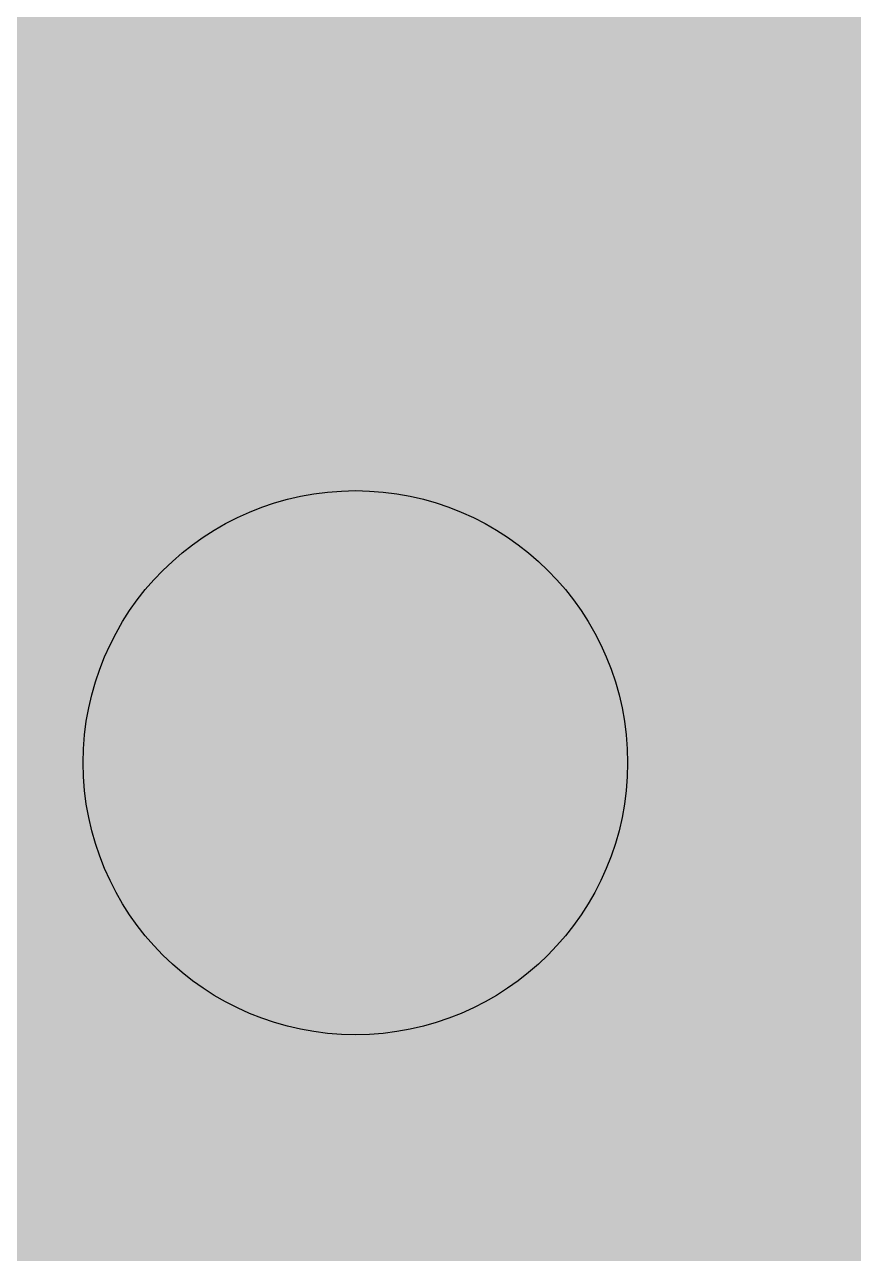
# Model space of a CAD drawing. Extents: x -74 to 33, y -13 to 31.
# Drawn here: x 2.473 to 5.823, y 20.876 to 25.845 of the extents above; entities that cross this region are included whole.
import ezdxf

# ---------------------------------------------------------------- set-up
doc = ezdxf.new("R2010")
doc.units = 0
for name, color, linetype in [('1', 12, 'CONTINUOUS'), ('16', 132, 'CONTINUOUS'), ('17', 110, 'CONTINUOUS'), ('29', 253, 'CONTINUOUS'), ('30', 253, 'CONTINUOUS'), ('31', 253, 'CONTINUOUS'), ('41', 12, 'CONTINUOUS'), ('42', 132, 'CONTINUOUS'), ('44', 253, 'CONTINUOUS')]:
    doc.layers.add(name, color=color, linetype=linetype)

# ---------------------------------------------------------------- blocks, each defined once
blk = doc.blocks.new('RECT')
blk.add_solid([(-0.5, -0.5), (0.5, -0.5), (-0.5, 0.5), (0.5, 0.5)])
blk = doc.blocks.new('ROUNDP')
at = {"const_width": 0.5}
blk.add_lwpolyline([(0, -0.25, 1), (0, 0.25, 1), (0, -0.25)], format="xyb", dxfattribs=at)

msp = doc.modelspace()

# ---------------------------------------------------------------- linework, layer by layer
at = {"layer": '1'}
for points, const_width in [([(5.715, 27.94), (5.715, 22.86)], 0.127), ([(1.905, 25.908), (5.715, 25.908)], 0.127), ([(1.905, 25.781), (5.715, 25.781)], 0.127), ([(1.905, 25.654), (5.715, 25.654)], 0.127), ([(1.905, 25.527), (5.715, 25.527)], 0.127), ([(5.715, 25.4), (7.112, 25.4)], 0.254), ([(1.905, 25.4), (5.715, 25.4)], 0.127), ([(1.905, 25.273), (5.715, 25.273)], 0.127), ([(1.905, 25.146), (5.715, 25.146)], 0.127), ([(1.905, 25.019), (5.715, 25.019)], 0.127), ([(1.905, 24.892), (5.715, 24.892)], 0.127), ([(1.905, 24.765), (5.715, 24.765)], 0.127), ([(1.905, 24.638), (5.715, 24.638)], 0.127), ([(1.905, 24.511), (5.715, 24.511)], 0.127), ([(1.905, 24.384), (5.715, 24.384)], 0.127), ([(1.905, 24.257), (5.715, 24.257)], 0.127), ([(1.905, 24.13), (5.715, 24.13)], 0.127), ([(1.905, 24.003), (5.715, 24.003)], 0.127), ([(1.905, 23.876), (5.715, 23.876)], 0.127), ([(1.905, 23.749), (5.715, 23.749)], 0.127), ([(1.905, 23.622), (5.715, 23.622)], 0.127), ([(1.905, 23.495), (5.715, 23.495)], 0.127), ([(1.905, 23.368), (5.715, 23.368)], 0.127), ([(1.905, 23.241), (5.715, 23.241)], 0.127), ([(1.905, 23.114), (5.715, 23.114)], 0.127), ([(1.905, 22.987), (5.715, 22.987)], 0.127), ([(1.905, 22.86), (5.715, 22.86)], 0.127), ([(5.715, 22.86), (5.689, 22.5464)], 0.127), ([(1.9155, 22.733), (5.7045, 22.733)], 0.127), ([(1.926, 22.606), (5.694, 22.606)], 0.127), ([(5.689, 22.5464), (5.6118, 22.2414)], 0.127), ([(1.9481, 22.479), (5.6719, 22.479)], 0.127), ([(1.9802, 22.352), (5.6398, 22.352)], 0.127), ([(2.0154, 22.225), (5.6046, 22.225)], 0.127), ([(5.6118, 22.2414), (5.4854, 21.9533)], 0.127), ([(2.0711, 22.098), (5.5489, 22.098)], 0.127), ([(2.1269, 21.971), (5.4932, 21.971)], 0.127), ([(5.4854, 21.9533), (5.3133, 21.6899)], 0.127), ([(2.206, 21.844), (5.414, 21.844)], 0.127), ([(2.289, 21.717), (5.331, 21.717)], 0.127), ([(2.5198, 21.4584), (2.3067, 21.6899)], 0.127), ([(5.3133, 21.6899), (5.1002, 21.4584)], 0.127), ([(2.3987, 21.59), (5.2213, 21.59)], 0.127), ([(2.5156, 21.463), (5.1044, 21.463)], 0.127), ([(2.7681, 21.2652), (2.5198, 21.4584)], 0.127), ([(5.1002, 21.4584), (4.8519, 21.2652)], 0.127), ([(2.6771, 21.336), (4.9429, 21.336)], 0.127), ([(3.0448, 21.1155), (2.7681, 21.2652)], 0.127), ([(4.8519, 21.2652), (4.5752, 21.1155)], 0.127), ([(2.8719, 21.209), (4.7481, 21.209)], 0.127), ([(3.3424, 21.0133), (3.0448, 21.1155)], 0.127), ([(4.5752, 21.1155), (4.2777, 21.0133)], 0.127), ([(3.1422, 21.082), (4.4778, 21.082)], 0.127), ([(3.6527, 20.9615), (3.3424, 21.0133)], 0.127), ([(4.2777, 21.0133), (3.9673, 20.9615)], 0.127), ([(3.9673, 20.9615), (3.6527, 20.9615)], 0.127)]:
    msp.add_lwpolyline(points, dxfattribs=dict(at, const_width=const_width))
for points, const_width in [([(5.715, 25.7493, 1), (5.715, 25.8128)], 0.0635), ([(5.715, 25.6223, 1), (5.715, 25.6857)], 0.0635), ([(5.715, 25.4953, 1), (5.715, 25.5587)], 0.0635), ([(5.715, 25.4635, 1), (5.715, 25.3365)], 0.127), ([(5.715, 25.3683, 1), (5.715, 25.4318)], 0.0635), ([(5.715, 25.2413, 1), (5.715, 25.3047)], 0.0635), ([(5.715, 25.1143, 1), (5.715, 25.1777)], 0.0635), ([(5.715, 24.9873, 1), (5.715, 25.0508)], 0.0635), ([(5.715, 24.8603, 1), (5.715, 24.9237)], 0.0635), ([(5.715, 24.7333, 1), (5.715, 24.7967)], 0.0635), ([(5.715, 24.6063, 1), (5.715, 24.6698)], 0.0635), ([(5.715, 24.4793, 1), (5.715, 24.5428)], 0.0635), ([(5.715, 24.3523, 1), (5.715, 24.4157)], 0.0635), ([(5.715, 24.2253, 1), (5.715, 24.2888)], 0.0635), ([(5.715, 24.0983, 1), (5.715, 24.1618)], 0.0635), ([(5.715, 23.9713, 1), (5.715, 24.0347)], 0.0635), ([(5.715, 23.8443, 1), (5.715, 23.9078)], 0.0635), ([(5.715, 23.7173, 1), (5.715, 23.7808)], 0.0635), ([(5.715, 23.5903, 1), (5.715, 23.6537)], 0.0635), ([(5.715, 23.4633, 1), (5.715, 23.5267)], 0.0635), ([(5.715, 23.3363, 1), (5.715, 23.3998)], 0.0635), ([(5.715, 23.2093, 1), (5.715, 23.2727)], 0.0635), ([(5.715, 23.0823, 1), (5.715, 23.1457)], 0.0635), ([(5.715, 22.9553, 1), (5.715, 23.0188)], 0.0635), ([(5.7466, 22.8574, 1), (5.6834, 22.8626)], 0.0635), ([(5.715, 22.8283, 1), (5.715, 22.8917)], 0.0635), ([(5.6833, 22.86, 1), (5.7467, 22.86)], 0.0635), ([(5.7045, 22.7013, 1), (5.7045, 22.7647)], 0.0635), ([(5.694, 22.5743, 1), (5.694, 22.6378)], 0.0635), ([(5.7198, 22.5387, 1), (5.6582, 22.5542)], 0.0635), ([(5.6574, 22.5491, 1), (5.7207, 22.5438)], 0.0635), ([(5.6719, 22.4473, 1), (5.6719, 22.5108)], 0.0635), ([(5.6398, 22.3203, 1), (5.6398, 22.3837)], 0.0635), ([(5.581, 22.2492, 1), (5.6426, 22.2337)], 0.0635), ([(5.6409, 22.2287, 1), (5.5827, 22.2542)], 0.0635), ([(5.6046, 22.1933, 1), (5.6046, 22.2568)], 0.0635), ([(5.5489, 22.0663, 1), (5.5489, 22.1298)], 0.0635), ([(5.512, 21.936, 1), (5.4588, 21.9707)], 0.0635), ([(5.4932, 21.9393, 1), (5.4932, 22.0027)], 0.0635), ([(5.4563, 21.9661, 1), (5.5145, 21.9406)], 0.0635), ([(5.414, 21.8123, 1), (5.414, 21.8758)], 0.0635), ([(5.331, 21.6853, 1), (5.331, 21.7488)], 0.0635), ([(5.2867, 21.7073, 1), (5.3399, 21.6726)], 0.0635), ([(5.3367, 21.6684, 1), (5.29, 21.7114)], 0.0635), ([(5.2213, 21.5583, 1), (5.2213, 21.6217)], 0.0635), ([(2.5156, 21.4947, 1), (2.5156, 21.4313)], 0.0635), ([(2.5393, 21.4835, 1), (2.5003, 21.4334)], 0.0635), ([(5.1197, 21.4334, 1), (5.0807, 21.4835)], 0.0635), ([(5.1044, 21.4313, 1), (5.1044, 21.4947)], 0.0635), ([(2.4964, 21.4369, 1), (2.5431, 21.48)], 0.0635), ([(5.0769, 21.48, 1), (5.1236, 21.4369)], 0.0635), ([(2.6771, 21.3678, 1), (2.6771, 21.3043)], 0.0635), ([(4.9429, 21.3043, 1), (4.9429, 21.3678)], 0.0635), ([(2.7832, 21.2931, 1), (2.753, 21.2373)], 0.0635), ([(2.7486, 21.2401, 1), (2.7876, 21.2903)], 0.0635), ([(4.8324, 21.2903, 1), (4.8714, 21.2401)], 0.0635), ([(4.867, 21.2373, 1), (4.8368, 21.2931)], 0.0635), ([(2.8719, 21.2407, 1), (2.8719, 21.1773)], 0.0635), ([(4.7481, 21.1773, 1), (4.7481, 21.2407)], 0.0635), ([(3.0551, 21.1455, 1), (3.0345, 21.0854)], 0.0635), ([(3.0297, 21.0875, 1), (3.0599, 21.1434)], 0.0635), ([(4.5601, 21.1434, 1), (4.5903, 21.0875)], 0.0635), ([(4.5855, 21.0854, 1), (4.5649, 21.1455)], 0.0635), ([(3.1422, 21.1137, 1), (3.1422, 21.0503)], 0.0635), ([(4.4778, 21.0503, 1), (4.4778, 21.1137)], 0.0635), ([(3.3476, 21.0446, 1), (3.3371, 20.982)], 0.0635), ([(3.332, 20.9833, 1), (3.3527, 21.0433)], 0.0635), ([(4.2673, 21.0433, 1), (4.288, 20.9833)], 0.0635), ([(4.2829, 20.982, 1), (4.2724, 21.0446)], 0.0635), ([(3.6527, 20.9933, 1), (3.6527, 20.9298)], 0.0635), ([(3.6475, 20.9302, 1), (3.6579, 20.9928)], 0.0635), ([(3.9621, 20.9928, 1), (3.9725, 20.9302)], 0.0635), ([(3.9673, 20.9298, 1), (3.9673, 20.9933)], 0.0635)]:
    msp.add_lwpolyline(points, format="xyb", dxfattribs=dict(at, const_width=const_width))
at = {"layer": '16', "const_width": 0.127}
for points in [[(5.715, 27.94), (5.715, 22.86)], [(1.905, 25.908), (5.715, 25.908)], [(1.905, 25.781), (5.715, 25.781)], [(1.905, 25.654), (5.715, 25.654)], [(1.905, 25.527), (5.715, 25.527)], [(1.905, 25.4), (5.715, 25.4)], [(1.905, 25.273), (5.715, 25.273)], [(1.905, 25.146), (5.715, 25.146)], [(1.905, 25.019), (5.715, 25.019)], [(1.905, 24.892), (5.715, 24.892)], [(1.905, 24.765), (5.715, 24.765)], [(1.905, 24.638), (5.715, 24.638)], [(1.905, 24.511), (5.715, 24.511)], [(1.905, 24.384), (5.715, 24.384)], [(1.905, 24.257), (5.715, 24.257)], [(1.905, 24.13), (5.715, 24.13)], [(1.905, 24.003), (5.715, 24.003)], [(1.905, 23.876), (5.715, 23.876)], [(1.905, 23.749), (5.715, 23.749)], [(1.905, 23.622), (5.715, 23.622)], [(1.905, 23.495), (5.715, 23.495)], [(1.905, 23.368), (5.715, 23.368)], [(1.905, 23.241), (5.715, 23.241)], [(1.905, 23.114), (5.715, 23.114)], [(1.905, 22.987), (5.715, 22.987)], [(1.905, 22.86), (5.715, 22.86)], [(5.715, 22.86), (5.689, 22.5464)], [(1.9155, 22.733), (5.7045, 22.733)], [(1.926, 22.606), (5.694, 22.606)], [(5.689, 22.5464), (5.6118, 22.2414)], [(1.9481, 22.479), (5.6719, 22.479)], [(1.9802, 22.352), (5.6398, 22.352)], [(2.0154, 22.225), (5.6046, 22.225)], [(5.6118, 22.2414), (5.4854, 21.9533)], [(2.0711, 22.098), (5.5489, 22.098)], [(2.1269, 21.971), (5.4932, 21.971)], [(5.4854, 21.9533), (5.3133, 21.6899)], [(2.206, 21.844), (5.414, 21.844)], [(2.289, 21.717), (5.331, 21.717)], [(2.5198, 21.4584), (2.3067, 21.6899)], [(5.3133, 21.6899), (5.1002, 21.4584)], [(2.3987, 21.59), (5.2213, 21.59)], [(2.5156, 21.463), (5.1044, 21.463)], [(2.7681, 21.2652), (2.5198, 21.4584)], [(5.1002, 21.4584), (4.8519, 21.2652)], [(2.6771, 21.336), (4.9429, 21.336)], [(3.0448, 21.1155), (2.7681, 21.2652)], [(4.8519, 21.2652), (4.5752, 21.1155)], [(2.8719, 21.209), (4.7481, 21.209)], [(3.3424, 21.0133), (3.0448, 21.1155)], [(4.5752, 21.1155), (4.2777, 21.0133)], [(3.1422, 21.082), (4.4778, 21.082)], [(3.6527, 20.9615), (3.3424, 21.0133)], [(4.2777, 21.0133), (3.9673, 20.9615)], [(3.9673, 20.9615), (3.6527, 20.9615)]]:
    msp.add_lwpolyline(points, dxfattribs=at)
at = {"layer": '16', "const_width": 0.0635}
for points in [[(5.715, 25.7493, 1), (5.715, 25.8128)], [(5.715, 25.6223, 1), (5.715, 25.6857)], [(5.715, 25.4953, 1), (5.715, 25.5587)], [(5.715, 25.3683, 1), (5.715, 25.4318)], [(5.715, 25.2413, 1), (5.715, 25.3047)], [(5.715, 25.1143, 1), (5.715, 25.1777)], [(5.715, 24.9873, 1), (5.715, 25.0508)], [(5.715, 24.8603, 1), (5.715, 24.9237)], [(5.715, 24.7333, 1), (5.715, 24.7967)], [(5.715, 24.6063, 1), (5.715, 24.6698)], [(5.715, 24.4793, 1), (5.715, 24.5428)], [(5.715, 24.3523, 1), (5.715, 24.4157)], [(5.715, 24.2253, 1), (5.715, 24.2888)], [(5.715, 24.0983, 1), (5.715, 24.1618)], [(5.715, 23.9713, 1), (5.715, 24.0347)], [(5.715, 23.8443, 1), (5.715, 23.9078)], [(5.715, 23.7173, 1), (5.715, 23.7808)], [(5.715, 23.5903, 1), (5.715, 23.6537)], [(5.715, 23.4633, 1), (5.715, 23.5267)], [(5.715, 23.3363, 1), (5.715, 23.3998)], [(5.715, 23.2093, 1), (5.715, 23.2727)], [(5.715, 23.0823, 1), (5.715, 23.1457)], [(5.715, 22.9553, 1), (5.715, 23.0188)], [(5.7466, 22.8574, 1), (5.6834, 22.8626)], [(5.715, 22.8283, 1), (5.715, 22.8917)], [(5.6833, 22.86, 1), (5.7467, 22.86)], [(5.7045, 22.7013, 1), (5.7045, 22.7647)], [(5.694, 22.5743, 1), (5.694, 22.6378)], [(5.7198, 22.5387, 1), (5.6582, 22.5542)], [(5.6574, 22.5491, 1), (5.7207, 22.5438)], [(5.6719, 22.4473, 1), (5.6719, 22.5108)], [(5.6398, 22.3203, 1), (5.6398, 22.3837)], [(5.581, 22.2492, 1), (5.6426, 22.2337)], [(5.6409, 22.2287, 1), (5.5827, 22.2542)], [(5.6046, 22.1933, 1), (5.6046, 22.2568)], [(5.5489, 22.0663, 1), (5.5489, 22.1298)], [(5.512, 21.936, 1), (5.4588, 21.9707)], [(5.4932, 21.9393, 1), (5.4932, 22.0027)], [(5.4563, 21.9661, 1), (5.5145, 21.9406)], [(5.414, 21.8123, 1), (5.414, 21.8758)], [(5.331, 21.6853, 1), (5.331, 21.7488)], [(5.2867, 21.7073, 1), (5.3399, 21.6726)], [(5.3367, 21.6684, 1), (5.29, 21.7114)], [(5.2213, 21.5583, 1), (5.2213, 21.6217)], [(2.5156, 21.4947, 1), (2.5156, 21.4313)], [(2.5393, 21.4835, 1), (2.5003, 21.4334)], [(5.1197, 21.4334, 1), (5.0807, 21.4835)], [(5.1044, 21.4313, 1), (5.1044, 21.4947)], [(2.4964, 21.4369, 1), (2.5431, 21.48)], [(5.0769, 21.48, 1), (5.1236, 21.4369)], [(2.6771, 21.3678, 1), (2.6771, 21.3043)], [(4.9429, 21.3043, 1), (4.9429, 21.3678)], [(2.7832, 21.2931, 1), (2.753, 21.2373)], [(2.7486, 21.2401, 1), (2.7876, 21.2903)], [(4.8324, 21.2903, 1), (4.8714, 21.2401)], [(4.867, 21.2373, 1), (4.8368, 21.2931)], [(2.8719, 21.2407, 1), (2.8719, 21.1773)], [(4.7481, 21.1773, 1), (4.7481, 21.2407)], [(3.0551, 21.1455, 1), (3.0345, 21.0854)], [(3.0297, 21.0875, 1), (3.0599, 21.1434)], [(4.5601, 21.1434, 1), (4.5903, 21.0875)], [(4.5855, 21.0854, 1), (4.5649, 21.1455)], [(3.1422, 21.1137, 1), (3.1422, 21.0503)], [(4.4778, 21.0503, 1), (4.4778, 21.1137)], [(3.3476, 21.0446, 1), (3.3371, 20.982)], [(3.332, 20.9833, 1), (3.3527, 21.0433)], [(4.2673, 21.0433, 1), (4.288, 20.9833)], [(4.2829, 20.982, 1), (4.2724, 21.0446)], [(3.6527, 20.9933, 1), (3.6527, 20.9298)], [(3.6475, 20.9302, 1), (3.6579, 20.9928)], [(3.9621, 20.9928, 1), (3.9725, 20.9302)], [(3.9673, 20.9298, 1), (3.9673, 20.9933)]]:
    msp.add_lwpolyline(points, format="xyb", dxfattribs=at)
at = {"layer": '29', "const_width": 0.127}
for points in [[(5.715, 27.94), (5.715, 22.86)], [(1.905, 25.908), (5.715, 25.908)], [(1.905, 25.781), (5.715, 25.781)], [(1.905, 25.654), (5.715, 25.654)], [(1.905, 25.527), (5.715, 25.527)], [(1.905, 25.4), (5.715, 25.4)], [(1.905, 25.273), (5.715, 25.273)], [(1.905, 25.146), (5.715, 25.146)], [(1.905, 25.019), (5.715, 25.019)], [(1.905, 24.892), (5.715, 24.892)], [(1.905, 24.765), (5.715, 24.765)], [(1.905, 24.638), (5.715, 24.638)], [(1.905, 24.511), (5.715, 24.511)], [(1.905, 24.384), (5.715, 24.384)], [(1.905, 24.257), (5.715, 24.257)], [(1.905, 24.13), (5.715, 24.13)], [(1.905, 24.003), (5.715, 24.003)], [(1.905, 23.876), (5.715, 23.876)], [(1.905, 23.749), (5.715, 23.749)], [(1.905, 23.622), (5.715, 23.622)], [(1.905, 23.495), (5.715, 23.495)], [(1.905, 23.368), (5.715, 23.368)], [(1.905, 23.241), (5.715, 23.241)], [(1.905, 23.114), (5.715, 23.114)], [(1.905, 22.987), (5.715, 22.987)], [(1.905, 22.86), (5.715, 22.86)], [(5.715, 22.86), (5.689, 22.5464)], [(1.9155, 22.733), (5.7045, 22.733)], [(1.926, 22.606), (5.694, 22.606)], [(5.689, 22.5464), (5.6118, 22.2414)], [(1.9481, 22.479), (5.6719, 22.479)], [(1.9802, 22.352), (5.6398, 22.352)], [(2.0154, 22.225), (5.6046, 22.225)], [(5.6118, 22.2414), (5.4854, 21.9533)], [(2.0711, 22.098), (5.5489, 22.098)], [(2.1269, 21.971), (5.4932, 21.971)], [(5.4854, 21.9533), (5.3133, 21.6899)], [(2.206, 21.844), (5.414, 21.844)], [(2.289, 21.717), (5.331, 21.717)], [(2.5198, 21.4584), (2.3067, 21.6899)], [(5.3133, 21.6899), (5.1002, 21.4584)], [(2.3987, 21.59), (5.2213, 21.59)], [(2.5156, 21.463), (5.1044, 21.463)], [(2.7681, 21.2652), (2.5198, 21.4584)], [(5.1002, 21.4584), (4.8519, 21.2652)], [(2.6771, 21.336), (4.9429, 21.336)], [(3.0448, 21.1155), (2.7681, 21.2652)], [(4.8519, 21.2652), (4.5752, 21.1155)], [(2.8719, 21.209), (4.7481, 21.209)], [(3.3424, 21.0133), (3.0448, 21.1155)], [(4.5752, 21.1155), (4.2777, 21.0133)], [(3.1422, 21.082), (4.4778, 21.082)], [(3.6527, 20.9615), (3.3424, 21.0133)], [(4.2777, 21.0133), (3.9673, 20.9615)], [(3.9673, 20.9615), (3.6527, 20.9615)]]:
    msp.add_lwpolyline(points, dxfattribs=at)
at = {"layer": '29', "const_width": 0.0635}
for points in [[(5.715, 25.7493, 1), (5.715, 25.8128)], [(5.715, 25.6223, 1), (5.715, 25.6857)], [(5.715, 25.4953, 1), (5.715, 25.5587)], [(5.715, 25.3683, 1), (5.715, 25.4318)], [(5.715, 25.2413, 1), (5.715, 25.3047)], [(5.715, 25.1143, 1), (5.715, 25.1777)], [(5.715, 24.9873, 1), (5.715, 25.0508)], [(5.715, 24.8603, 1), (5.715, 24.9237)], [(5.715, 24.7333, 1), (5.715, 24.7967)], [(5.715, 24.6063, 1), (5.715, 24.6698)], [(5.715, 24.4793, 1), (5.715, 24.5428)], [(5.715, 24.3523, 1), (5.715, 24.4157)], [(5.715, 24.2253, 1), (5.715, 24.2888)], [(5.715, 24.0983, 1), (5.715, 24.1618)], [(5.715, 23.9713, 1), (5.715, 24.0347)], [(5.715, 23.8443, 1), (5.715, 23.9078)], [(5.715, 23.7173, 1), (5.715, 23.7808)], [(5.715, 23.5903, 1), (5.715, 23.6537)], [(5.715, 23.4633, 1), (5.715, 23.5267)], [(5.715, 23.3363, 1), (5.715, 23.3998)], [(5.715, 23.2093, 1), (5.715, 23.2727)], [(5.715, 23.0823, 1), (5.715, 23.1457)], [(5.715, 22.9553, 1), (5.715, 23.0188)], [(5.7466, 22.8574, 1), (5.6834, 22.8626)], [(5.715, 22.8283, 1), (5.715, 22.8917)], [(5.6833, 22.86, 1), (5.7467, 22.86)], [(5.7045, 22.7013, 1), (5.7045, 22.7647)], [(5.694, 22.5743, 1), (5.694, 22.6378)], [(5.7198, 22.5387, 1), (5.6582, 22.5542)], [(5.6574, 22.5491, 1), (5.7207, 22.5438)], [(5.6719, 22.4473, 1), (5.6719, 22.5108)], [(5.6398, 22.3203, 1), (5.6398, 22.3837)], [(5.581, 22.2492, 1), (5.6426, 22.2337)], [(5.6409, 22.2287, 1), (5.5827, 22.2542)], [(5.6046, 22.1933, 1), (5.6046, 22.2568)], [(5.5489, 22.0663, 1), (5.5489, 22.1298)], [(5.512, 21.936, 1), (5.4588, 21.9707)], [(5.4932, 21.9393, 1), (5.4932, 22.0027)], [(5.4563, 21.9661, 1), (5.5145, 21.9406)], [(5.414, 21.8123, 1), (5.414, 21.8758)], [(5.331, 21.6853, 1), (5.331, 21.7488)], [(5.2867, 21.7073, 1), (5.3399, 21.6726)], [(5.3367, 21.6684, 1), (5.29, 21.7114)], [(5.2213, 21.5583, 1), (5.2213, 21.6217)], [(2.5156, 21.4947, 1), (2.5156, 21.4313)], [(2.5393, 21.4835, 1), (2.5003, 21.4334)], [(5.1197, 21.4334, 1), (5.0807, 21.4835)], [(5.1044, 21.4313, 1), (5.1044, 21.4947)], [(2.4964, 21.4369, 1), (2.5431, 21.48)], [(5.0769, 21.48, 1), (5.1236, 21.4369)], [(2.6771, 21.3678, 1), (2.6771, 21.3043)], [(4.9429, 21.3043, 1), (4.9429, 21.3678)], [(2.7832, 21.2931, 1), (2.753, 21.2373)], [(2.7486, 21.2401, 1), (2.7876, 21.2903)], [(4.8324, 21.2903, 1), (4.8714, 21.2401)], [(4.867, 21.2373, 1), (4.8368, 21.2931)], [(2.8719, 21.2407, 1), (2.8719, 21.1773)], [(4.7481, 21.1773, 1), (4.7481, 21.2407)], [(3.0551, 21.1455, 1), (3.0345, 21.0854)], [(3.0297, 21.0875, 1), (3.0599, 21.1434)], [(4.5601, 21.1434, 1), (4.5903, 21.0875)], [(4.5855, 21.0854, 1), (4.5649, 21.1455)], [(3.1422, 21.1137, 1), (3.1422, 21.0503)], [(4.4778, 21.0503, 1), (4.4778, 21.1137)], [(3.3476, 21.0446, 1), (3.3371, 20.982)], [(3.332, 20.9833, 1), (3.3527, 21.0433)], [(4.2673, 21.0433, 1), (4.288, 20.9833)], [(4.2829, 20.982, 1), (4.2724, 21.0446)], [(3.6527, 20.9933, 1), (3.6527, 20.9298)], [(3.6475, 20.9302, 1), (3.6579, 20.9928)], [(3.9621, 20.9928, 1), (3.9725, 20.9302)], [(3.9673, 20.9298, 1), (3.9673, 20.9933)]]:
    msp.add_lwpolyline(points, format="xyb", dxfattribs=at)
at = {"layer": '30', "const_width": 0.127}
for points in [[(5.715, 27.94), (5.715, 22.86)], [(1.905, 25.908), (5.715, 25.908)], [(1.905, 25.781), (5.715, 25.781)], [(1.905, 25.654), (5.715, 25.654)], [(1.905, 25.527), (5.715, 25.527)], [(1.905, 25.4), (5.715, 25.4)], [(1.905, 25.273), (5.715, 25.273)], [(1.905, 25.146), (5.715, 25.146)], [(1.905, 25.019), (5.715, 25.019)], [(1.905, 24.892), (5.715, 24.892)], [(1.905, 24.765), (5.715, 24.765)], [(1.905, 24.638), (5.715, 24.638)], [(1.905, 24.511), (5.715, 24.511)], [(1.905, 24.384), (5.715, 24.384)], [(1.905, 24.257), (5.715, 24.257)], [(1.905, 24.13), (5.715, 24.13)], [(1.905, 24.003), (5.715, 24.003)], [(1.905, 23.876), (5.715, 23.876)], [(1.905, 23.749), (5.715, 23.749)], [(1.905, 23.622), (5.715, 23.622)], [(1.905, 23.495), (5.715, 23.495)], [(1.905, 23.368), (5.715, 23.368)], [(1.905, 23.241), (5.715, 23.241)], [(1.905, 23.114), (5.715, 23.114)], [(1.905, 22.987), (5.715, 22.987)], [(1.905, 22.86), (5.715, 22.86)], [(5.715, 22.86), (5.689, 22.5464)], [(1.9155, 22.733), (5.7045, 22.733)], [(1.926, 22.606), (5.694, 22.606)], [(5.689, 22.5464), (5.6118, 22.2414)], [(1.9481, 22.479), (5.6719, 22.479)], [(1.9802, 22.352), (5.6398, 22.352)], [(2.0154, 22.225), (5.6046, 22.225)], [(5.6118, 22.2414), (5.4854, 21.9533)], [(2.0711, 22.098), (5.5489, 22.098)], [(2.1269, 21.971), (5.4932, 21.971)], [(5.4854, 21.9533), (5.3133, 21.6899)], [(2.206, 21.844), (5.414, 21.844)], [(2.289, 21.717), (5.331, 21.717)], [(2.5198, 21.4584), (2.3067, 21.6899)], [(5.3133, 21.6899), (5.1002, 21.4584)], [(2.3987, 21.59), (5.2213, 21.59)], [(2.5156, 21.463), (5.1044, 21.463)], [(2.7681, 21.2652), (2.5198, 21.4584)], [(5.1002, 21.4584), (4.8519, 21.2652)], [(2.6771, 21.336), (4.9429, 21.336)], [(3.0448, 21.1155), (2.7681, 21.2652)], [(4.8519, 21.2652), (4.5752, 21.1155)], [(2.8719, 21.209), (4.7481, 21.209)], [(3.3424, 21.0133), (3.0448, 21.1155)], [(4.5752, 21.1155), (4.2777, 21.0133)], [(3.1422, 21.082), (4.4778, 21.082)], [(3.6527, 20.9615), (3.3424, 21.0133)], [(4.2777, 21.0133), (3.9673, 20.9615)], [(3.9673, 20.9615), (3.6527, 20.9615)]]:
    msp.add_lwpolyline(points, dxfattribs=at)
at = {"layer": '30', "const_width": 0.0635}
for points in [[(5.715, 25.7493, 1), (5.715, 25.8128)], [(5.715, 25.6223, 1), (5.715, 25.6857)], [(5.715, 25.4953, 1), (5.715, 25.5587)], [(5.715, 25.3683, 1), (5.715, 25.4318)], [(5.715, 25.2413, 1), (5.715, 25.3047)], [(5.715, 25.1143, 1), (5.715, 25.1777)], [(5.715, 24.9873, 1), (5.715, 25.0508)], [(5.715, 24.8603, 1), (5.715, 24.9237)], [(5.715, 24.7333, 1), (5.715, 24.7967)], [(5.715, 24.6063, 1), (5.715, 24.6698)], [(5.715, 24.4793, 1), (5.715, 24.5428)], [(5.715, 24.3523, 1), (5.715, 24.4157)], [(5.715, 24.2253, 1), (5.715, 24.2888)], [(5.715, 24.0983, 1), (5.715, 24.1618)], [(5.715, 23.9713, 1), (5.715, 24.0347)], [(5.715, 23.8443, 1), (5.715, 23.9078)], [(5.715, 23.7173, 1), (5.715, 23.7808)], [(5.715, 23.5903, 1), (5.715, 23.6537)], [(5.715, 23.4633, 1), (5.715, 23.5267)], [(5.715, 23.3363, 1), (5.715, 23.3998)], [(5.715, 23.2093, 1), (5.715, 23.2727)], [(5.715, 23.0823, 1), (5.715, 23.1457)], [(5.715, 22.9553, 1), (5.715, 23.0188)], [(5.7466, 22.8574, 1), (5.6834, 22.8626)], [(5.715, 22.8283, 1), (5.715, 22.8917)], [(5.6833, 22.86, 1), (5.7467, 22.86)], [(5.7045, 22.7013, 1), (5.7045, 22.7647)], [(5.694, 22.5743, 1), (5.694, 22.6378)], [(5.7198, 22.5387, 1), (5.6582, 22.5542)], [(5.6574, 22.5491, 1), (5.7207, 22.5438)], [(5.6719, 22.4473, 1), (5.6719, 22.5108)], [(5.6398, 22.3203, 1), (5.6398, 22.3837)], [(5.581, 22.2492, 1), (5.6426, 22.2337)], [(5.6409, 22.2287, 1), (5.5827, 22.2542)], [(5.6046, 22.1933, 1), (5.6046, 22.2568)], [(5.5489, 22.0663, 1), (5.5489, 22.1298)], [(5.512, 21.936, 1), (5.4588, 21.9707)], [(5.4932, 21.9393, 1), (5.4932, 22.0027)], [(5.4563, 21.9661, 1), (5.5145, 21.9406)], [(5.414, 21.8123, 1), (5.414, 21.8758)], [(5.331, 21.6853, 1), (5.331, 21.7488)], [(5.2867, 21.7073, 1), (5.3399, 21.6726)], [(5.3367, 21.6684, 1), (5.29, 21.7114)], [(5.2213, 21.5583, 1), (5.2213, 21.6217)], [(2.5156, 21.4947, 1), (2.5156, 21.4313)], [(2.5393, 21.4835, 1), (2.5003, 21.4334)], [(5.1197, 21.4334, 1), (5.0807, 21.4835)], [(5.1044, 21.4313, 1), (5.1044, 21.4947)], [(2.4964, 21.4369, 1), (2.5431, 21.48)], [(5.0769, 21.48, 1), (5.1236, 21.4369)], [(2.6771, 21.3678, 1), (2.6771, 21.3043)], [(4.9429, 21.3043, 1), (4.9429, 21.3678)], [(2.7832, 21.2931, 1), (2.753, 21.2373)], [(2.7486, 21.2401, 1), (2.7876, 21.2903)], [(4.8324, 21.2903, 1), (4.8714, 21.2401)], [(4.867, 21.2373, 1), (4.8368, 21.2931)], [(2.8719, 21.2407, 1), (2.8719, 21.1773)], [(4.7481, 21.1773, 1), (4.7481, 21.2407)], [(3.0551, 21.1455, 1), (3.0345, 21.0854)], [(3.0297, 21.0875, 1), (3.0599, 21.1434)], [(4.5601, 21.1434, 1), (4.5903, 21.0875)], [(4.5855, 21.0854, 1), (4.5649, 21.1455)], [(3.1422, 21.1137, 1), (3.1422, 21.0503)], [(4.4778, 21.0503, 1), (4.4778, 21.1137)], [(3.3476, 21.0446, 1), (3.3371, 20.982)], [(3.332, 20.9833, 1), (3.3527, 21.0433)], [(4.2673, 21.0433, 1), (4.288, 20.9833)], [(4.2829, 20.982, 1), (4.2724, 21.0446)], [(3.6527, 20.9933, 1), (3.6527, 20.9298)], [(3.6475, 20.9302, 1), (3.6579, 20.9928)], [(3.9621, 20.9928, 1), (3.9725, 20.9302)], [(3.9673, 20.9298, 1), (3.9673, 20.9933)]]:
    msp.add_lwpolyline(points, format="xyb", dxfattribs=at)
at = {"layer": '41', "const_width": 0.127}
for points in [[(3.5895, 24.1107), (3.3756, 24.0534)], [(3.81, 24.13), (3.5895, 24.1107)], [(4.0305, 24.1107), (3.81, 24.13)], [(4.2444, 24.0534), (4.0305, 24.1107)], [(3.3756, 24.0534), (3.175, 23.9599)], [(4.445, 23.9599), (4.2444, 24.0534)], [(3.2675, 24.003), (4.3525, 24.003)], [(3.175, 23.9599), (2.9937, 23.8329)], [(4.6263, 23.8329), (4.445, 23.9599)], [(3.0553, 23.876), (4.5648, 23.876)], [(2.9937, 23.8329), (2.8371, 23.6763)], [(4.7829, 23.6763), (4.6263, 23.8329)], [(2.9098, 23.749), (4.7102, 23.749)], [(2.8371, 23.6763), (2.7101, 23.495)], [(4.9099, 23.495), (4.7829, 23.6763)], [(2.7991, 23.622), (4.8209, 23.622)], [(2.7101, 23.495), (2.6166, 23.2944)], [(2.7101, 23.495), (4.9099, 23.495)], [(5.0034, 23.2944), (4.9099, 23.495)], [(2.6509, 23.368), (4.9691, 23.368)], [(2.6166, 23.2944), (2.5593, 23.0805)], [(5.0607, 23.0805), (5.0034, 23.2944)], [(2.6023, 23.241), (5.0177, 23.241)], [(2.5683, 23.114), (5.0517, 23.114)], [(2.5593, 23.0805), (2.54, 22.86)], [(5.08, 22.86), (5.0607, 23.0805)], [(2.5511, 22.987), (5.0689, 22.987)], [(2.54, 22.86), (2.5593, 22.6395)], [(2.54, 22.86), (5.08, 22.86)], [(5.0607, 22.6395), (5.08, 22.86)], [(2.5511, 22.733), (5.0689, 22.733)], [(2.5593, 22.6395), (2.6166, 22.4256)], [(2.5683, 22.606), (5.0517, 22.606)], [(5.0034, 22.4256), (5.0607, 22.6395)], [(2.6023, 22.479), (5.0177, 22.479)], [(2.6166, 22.4256), (2.7101, 22.225)], [(4.9099, 22.225), (5.0034, 22.4256)], [(2.6509, 22.352), (4.9691, 22.352)], [(2.7101, 22.225), (2.8371, 22.0437)], [(2.7101, 22.225), (4.9099, 22.225)], [(4.7829, 22.0437), (4.9099, 22.225)], [(2.7991, 22.098), (4.8209, 22.098)], [(2.8371, 22.0437), (2.9937, 21.8871)], [(4.6263, 21.8871), (4.7829, 22.0437)], [(2.9098, 21.971), (4.7102, 21.971)], [(2.9937, 21.8871), (3.175, 21.7601)], [(4.445, 21.7601), (4.6263, 21.8871)], [(3.0552, 21.844), (4.5648, 21.844)], [(3.175, 21.7601), (3.3756, 21.6666)], [(4.2444, 21.6666), (4.445, 21.7601)], [(3.2675, 21.717), (4.3525, 21.717)], [(3.3756, 21.6666), (3.5895, 21.6093)], [(4.0305, 21.6093), (4.2444, 21.6666)], [(3.5895, 21.6093), (3.81, 21.59)], [(3.81, 21.59), (4.0305, 21.6093)]]:
    msp.add_lwpolyline(points, dxfattribs=at)
at = {"layer": '41', "const_width": 0.0635}
for points in [[(3.5867, 24.1423, 1), (3.5922, 24.0791)], [(3.5977, 24.08, 1), (3.5812, 24.1414)], [(3.8128, 24.1616, 1), (3.8072, 24.0984)], [(3.8128, 24.0984, 1), (3.8072, 24.1616)], [(4.0388, 24.1414, 1), (4.0223, 24.08)], [(4.0278, 24.0791, 1), (4.0333, 24.1423)], [(3.3674, 24.0841, 1), (3.3839, 24.0227)], [(3.3891, 24.0246, 1), (3.3622, 24.0822)], [(4.2578, 24.0822, 1), (4.2309, 24.0246)], [(4.2361, 24.0227, 1), (4.2526, 24.0841)], [(3.2675, 24.0347, 1), (3.2675, 23.9713)], [(4.3525, 23.9713, 1), (4.3525, 24.0347)], [(3.1616, 23.9886, 1), (3.1884, 23.9311)], [(3.1932, 23.9338, 1), (3.1568, 23.9859)], [(4.4632, 23.9859, 1), (4.4268, 23.9338)], [(4.4316, 23.9311, 1), (4.4584, 23.9886)], [(3.0553, 23.9078, 1), (3.0553, 23.8443)], [(4.5648, 23.8443, 1), (4.5648, 23.9078)], [(2.9754, 23.8589, 1), (3.0119, 23.8069)], [(3.0161, 23.8104, 1), (2.9712, 23.8553)], [(4.6488, 23.8553, 1), (4.6039, 23.8104)], [(4.6081, 23.8069, 1), (4.6446, 23.8589)], [(2.9098, 23.7808, 1), (2.9098, 23.7173)], [(4.7102, 23.7173, 1), (4.7102, 23.7808)], [(2.8147, 23.6988, 1), (2.8596, 23.6539)], [(2.8631, 23.6581, 1), (2.8111, 23.6946)], [(4.8089, 23.6946, 1), (4.7569, 23.6581)], [(4.7604, 23.6539, 1), (4.8053, 23.6988)], [(2.7991, 23.6537, 1), (2.7991, 23.5903)], [(4.8209, 23.5903, 1), (4.8209, 23.6537)], [(2.7101, 23.5267, 1), (2.7101, 23.4633)], [(2.7389, 23.4816, 1), (2.6814, 23.5084)], [(4.9386, 23.5084, 1), (4.8811, 23.4816)], [(4.9099, 23.4633, 1), (4.9099, 23.5267)], [(2.6841, 23.5132, 1), (2.7362, 23.4768)], [(4.8838, 23.4768, 1), (4.9359, 23.5132)], [(2.6509, 23.3998, 1), (2.6509, 23.3363)], [(4.9691, 23.3363, 1), (4.9691, 23.3998)], [(2.6473, 23.2861, 1), (2.5859, 23.3026)], [(5.0341, 23.3026, 1), (4.9727, 23.2861)], [(2.6023, 23.2727, 1), (2.6023, 23.2093)], [(2.5878, 23.3078, 1), (2.6454, 23.2809)], [(4.9746, 23.2809, 1), (5.0322, 23.3078)], [(5.0177, 23.2093, 1), (5.0177, 23.2727)], [(2.5683, 23.1457, 1), (2.5683, 23.0823)], [(5.0517, 23.0823, 1), (5.0517, 23.1457)], [(2.5286, 23.0888, 1), (2.59, 23.0723)], [(2.5909, 23.0778, 1), (2.5277, 23.0833)], [(5.0923, 23.0833, 1), (5.0291, 23.0778)], [(5.03, 23.0723, 1), (5.0914, 23.0888)], [(2.5511, 23.0188, 1), (2.5511, 22.9553)], [(5.0689, 22.9553, 1), (5.0689, 23.0188)], [(2.5716, 22.8628, 1), (2.5084, 22.8572)], [(2.54, 22.8917, 1), (2.54, 22.8283)], [(5.1116, 22.8572, 1), (5.0484, 22.8628)], [(5.08, 22.8283, 1), (5.08, 22.8917)], [(2.5084, 22.8628, 1), (2.5716, 22.8572)], [(5.0484, 22.8572, 1), (5.1116, 22.8628)], [(2.5511, 22.7647, 1), (2.5511, 22.7013)], [(5.0689, 22.7013, 1), (5.0689, 22.7647)], [(2.59, 22.6477, 1), (2.5286, 22.6312)], [(2.5277, 22.6367, 1), (2.5909, 22.6422)], [(2.5683, 22.6378, 1), (2.5683, 22.5743)], [(5.0291, 22.6422, 1), (5.0923, 22.6367)], [(5.0914, 22.6312, 1), (5.03, 22.6477)], [(5.0517, 22.5743, 1), (5.0517, 22.6378)], [(2.6023, 22.5108, 1), (2.6023, 22.4473)], [(5.0177, 22.4473, 1), (5.0177, 22.5108)], [(2.6454, 22.4391, 1), (2.5878, 22.4122)], [(2.5859, 22.4174, 1), (2.6473, 22.4339)], [(4.9727, 22.4339, 1), (5.0341, 22.4174)], [(5.0322, 22.4122, 1), (4.9746, 22.4391)], [(2.6509, 22.3837, 1), (2.6509, 22.3203)], [(4.9691, 22.3203, 1), (4.9691, 22.3837)], [(2.7362, 22.2432, 1), (2.6841, 22.2068)], [(2.7101, 22.2568, 1), (2.7101, 22.1933)], [(2.6814, 22.2116, 1), (2.7389, 22.2384)], [(4.8811, 22.2384, 1), (4.9386, 22.2116)], [(4.9359, 22.2068, 1), (4.8838, 22.2432)], [(4.9099, 22.1933, 1), (4.9099, 22.2568)], [(2.7991, 22.1298, 1), (2.7991, 22.0663)], [(4.8209, 22.0663, 1), (4.8209, 22.1298)], [(2.8596, 22.0661, 1), (2.8147, 22.0212)], [(2.8111, 22.0254, 1), (2.8631, 22.0619)], [(4.7569, 22.0619, 1), (4.8089, 22.0254)], [(4.8053, 22.0212, 1), (4.7604, 22.0661)], [(2.9098, 22.0027, 1), (2.9098, 21.9393)], [(4.7102, 21.9393, 1), (4.7102, 22.0027)], [(3.0119, 21.9131, 1), (2.9754, 21.8611)], [(2.9712, 21.8647, 1), (3.0161, 21.9096)], [(4.6039, 21.9096, 1), (4.6488, 21.8647)], [(4.6446, 21.8611, 1), (4.6081, 21.9131)], [(3.0552, 21.8758, 1), (3.0552, 21.8123)], [(4.5648, 21.8123, 1), (4.5648, 21.8758)], [(3.1884, 21.7889, 1), (3.1616, 21.7314)], [(3.1568, 21.7341, 1), (3.1932, 21.7862)], [(4.4268, 21.7862, 1), (4.4632, 21.7341)], [(4.4584, 21.7314, 1), (4.4316, 21.7889)], [(3.2675, 21.7488, 1), (3.2675, 21.6853)], [(4.3525, 21.6853, 1), (4.3525, 21.7488)], [(3.3839, 21.6973, 1), (3.3674, 21.6359)], [(3.3622, 21.6378, 1), (3.3891, 21.6954)], [(4.2309, 21.6954, 1), (4.2578, 21.6378)], [(4.2526, 21.6359, 1), (4.2361, 21.6973)], [(3.5922, 21.6409, 1), (3.5867, 21.5777)], [(3.5812, 21.5786, 1), (3.5977, 21.64)], [(4.0223, 21.64, 1), (4.0388, 21.5786)], [(4.0333, 21.5777, 1), (4.0278, 21.6409)], [(3.8072, 21.6216, 1), (3.8128, 21.5584)], [(3.8072, 21.5584, 1), (3.8128, 21.6216)]]:
    msp.add_lwpolyline(points, format="xyb", dxfattribs=at)
at = {"layer": '42'}
for points, const_width in [([(5.08, 30.353), (6.167, 21.8894)], 0.192), ([(0, 25.92), (6.2542, 25.92)], 0.192), ([(5.6493, 25.92), (21.59, 25.92)], 0.192), ([(0, 25.728), (6.25, 25.728)], 0.192), ([(5.674, 25.728), (21.59, 25.728)], 0.192), ([(0, 25.536), (6.2459, 25.536)], 0.192), ([(5.6987, 25.536), (21.59, 25.536)], 0.192), ([(0, 25.344), (6.2417, 25.344)], 0.192), ([(5.7233, 25.344), (21.59, 25.344)], 0.192), ([(0, 25.152), (6.2376, 25.152)], 0.192), ([(5.748, 25.152), (21.59, 25.152)], 0.192), ([(0, 24.96), (6.2334, 24.96)], 0.192), ([(5.7726, 24.96), (21.59, 24.96)], 0.192), ([(0, 24.768), (6.2293, 24.768)], 0.192), ([(5.7973, 24.768), (21.59, 24.768)], 0.192), ([(0, 24.576), (6.2251, 24.576)], 0.192), ([(5.8219, 24.576), (21.59, 24.576)], 0.192), ([(0, 24.384), (6.221, 24.384)], 0.192), ([(5.8466, 24.384), (21.59, 24.384)], 0.192), ([(0, 24.192), (6.2168, 24.192)], 0.192), ([(5.8713, 24.192), (21.59, 24.192)], 0.192), ([(3.5895, 24.1107), (3.3756, 24.0534)], 0.127), ([(3.81, 24.13), (3.5895, 24.1107)], 0.127), ([(4.0305, 24.1107), (3.81, 24.13)], 0.127), ([(4.2444, 24.0534), (4.0305, 24.1107)], 0.127), ([(3.3756, 24.0534), (3.175, 23.9599)], 0.127), ([(4.445, 23.9599), (4.2444, 24.0534)], 0.127), ([(0, 24), (6.2126, 24)], 0.192), ([(3.2675, 24.003), (4.3525, 24.003)], 0.127), ([(5.8959, 24), (21.59, 24)], 0.192), ([(3.175, 23.9599), (2.9937, 23.8329)], 0.127), ([(4.6263, 23.8329), (4.445, 23.9599)], 0.127), ([(0, 23.808), (6.2085, 23.808)], 0.192), ([(3.0553, 23.876), (4.5648, 23.876)], 0.127), ([(2.9937, 23.8329), (2.8371, 23.6763)], 0.127), ([(4.7829, 23.6763), (4.6263, 23.8329)], 0.127), ([(2.9098, 23.749), (4.7102, 23.749)], 0.127), ([(0, 23.616), (6.2043, 23.616)], 0.192), ([(2.8371, 23.6763), (2.7101, 23.495)], 0.127), ([(4.9099, 23.495), (4.7829, 23.6763)], 0.127), ([(2.7991, 23.622), (4.8209, 23.622)], 0.127), ([(2.7101, 23.495), (2.6166, 23.2944)], 0.127), ([(2.7101, 23.495), (4.9099, 23.495)], 0.127), ([(5.0034, 23.2944), (4.9099, 23.495)], 0.127), ([(0, 23.424), (6.2002, 23.424)], 0.192), ([(2.6509, 23.368), (4.9691, 23.368)], 0.127), ([(2.6166, 23.2944), (2.5593, 23.0805)], 0.127), ([(5.0607, 23.0805), (5.0034, 23.2944)], 0.127), ([(0, 23.232), (6.196, 23.232)], 0.192), ([(2.6023, 23.241), (5.0177, 23.241)], 0.127), ([(2.5683, 23.114), (5.0517, 23.114)], 0.127), ([(0, 23.04), (6.1919, 23.04)], 0.192), ([(2.5593, 23.0805), (2.54, 22.86)], 0.127), ([(5.08, 22.86), (5.0607, 23.0805)], 0.127), ([(2.5511, 22.987), (5.0689, 22.987)], 0.127), ([(0, 22.848), (6.1877, 22.848)], 0.192), ([(2.54, 22.86), (2.5593, 22.6395)], 0.127), ([(2.54, 22.86), (5.08, 22.86)], 0.127), ([(5.0607, 22.6395), (5.08, 22.86)], 0.127), ([(2.5511, 22.733), (5.0689, 22.733)], 0.127), ([(0, 22.656), (6.1836, 22.656)], 0.192), ([(2.5593, 22.6395), (2.6166, 22.4256)], 0.127), ([(2.5683, 22.606), (5.0517, 22.606)], 0.127), ([(5.0034, 22.4256), (5.0607, 22.6395)], 0.127), ([(0, 22.464), (6.1794, 22.464)], 0.192), ([(2.6023, 22.479), (5.0177, 22.479)], 0.127), ([(2.6166, 22.4256), (2.7101, 22.225)], 0.127), ([(4.9099, 22.225), (5.0034, 22.4256)], 0.127), ([(2.6509, 22.352), (4.9691, 22.352)], 0.127), ([(0, 22.272), (6.1753, 22.272)], 0.192), ([(2.7101, 22.225), (2.8371, 22.0437)], 0.127), ([(2.7101, 22.225), (4.9099, 22.225)], 0.127), ([(4.7829, 22.0437), (4.9099, 22.225)], 0.127), ([(0, 22.08), (6.1711, 22.08)], 0.192), ([(2.7991, 22.098), (4.8209, 22.098)], 0.127), ([(2.8371, 22.0437), (2.9937, 21.8871)], 0.127), ([(4.6263, 21.8871), (4.7829, 22.0437)], 0.127), ([(2.9098, 21.971), (4.7102, 21.971)], 0.127), ([(0, 21.888), (7.2179, 21.888)], 0.192), ([(2.9937, 21.8871), (3.175, 21.7601)], 0.127), ([(4.445, 21.7601), (4.6263, 21.8871)], 0.127), ([(3.0552, 21.844), (4.5648, 21.844)], 0.127), ([(3.175, 21.7601), (3.3756, 21.6666)], 0.127), ([(4.2444, 21.6666), (4.445, 21.7601)], 0.127), ([(0, 21.696), (7.7024, 21.696)], 0.192), ([(3.2675, 21.717), (4.3525, 21.717)], 0.127), ([(3.3756, 21.6666), (3.5895, 21.6093)], 0.127), ([(4.0305, 21.6093), (4.2444, 21.6666)], 0.127), ([(3.5895, 21.6093), (3.81, 21.59)], 0.127), ([(3.81, 21.59), (4.0305, 21.6093)], 0.127), ([(0, 21.504), (7.9574, 21.504)], 0.192), ([(0, 21.312), (8.135, 21.312)], 0.192), ([(0, 21.12), (8.265, 21.12)], 0.192), ([(0, 20.928), (8.3531, 20.928)], 0.192)]:
    msp.add_lwpolyline(points, dxfattribs=dict(at, const_width=const_width))
for points, const_width in [([(5.6493, 25.968, 1), (5.6493, 25.872)], 0.096), ([(5.674, 25.776, 1), (5.674, 25.68)], 0.096), ([(5.6987, 25.584, 1), (5.6987, 25.488)], 0.096), ([(5.7233, 25.392, 1), (5.7233, 25.296)], 0.096), ([(5.748, 25.2, 1), (5.748, 25.104)], 0.096), ([(5.7726, 25.008, 1), (5.7726, 24.912)], 0.096), ([(5.7973, 24.816, 1), (5.7973, 24.72)], 0.096), ([(5.8219, 24.624, 1), (5.8219, 24.528)], 0.096), ([(5.8466, 24.432, 1), (5.8466, 24.336)], 0.096), ([(5.8713, 24.24, 1), (5.8713, 24.144)], 0.096), ([(3.5867, 24.1423, 1), (3.5922, 24.0791)], 0.0635), ([(3.5977, 24.08, 1), (3.5812, 24.1414)], 0.0635), ([(3.8128, 24.1616, 1), (3.8072, 24.0984)], 0.0635), ([(3.8128, 24.0984, 1), (3.8072, 24.1616)], 0.0635), ([(4.0388, 24.1414, 1), (4.0223, 24.08)], 0.0635), ([(4.0278, 24.0791, 1), (4.0333, 24.1423)], 0.0635), ([(3.3674, 24.0841, 1), (3.3839, 24.0227)], 0.0635), ([(3.3891, 24.0246, 1), (3.3622, 24.0822)], 0.0635), ([(4.2578, 24.0822, 1), (4.2309, 24.0246)], 0.0635), ([(4.2361, 24.0227, 1), (4.2526, 24.0841)], 0.0635), ([(3.2675, 24.0347, 1), (3.2675, 23.9713)], 0.0635), ([(4.3525, 23.9713, 1), (4.3525, 24.0347)], 0.0635), ([(5.8959, 24.048, 1), (5.8959, 23.952)], 0.096), ([(3.1616, 23.9886, 1), (3.1884, 23.9311)], 0.0635), ([(3.1932, 23.9338, 1), (3.1568, 23.9859)], 0.0635), ([(4.4632, 23.9859, 1), (4.4268, 23.9338)], 0.0635), ([(4.4316, 23.9311, 1), (4.4584, 23.9886)], 0.0635), ([(3.0553, 23.9078, 1), (3.0553, 23.8443)], 0.0635), ([(4.5648, 23.8443, 1), (4.5648, 23.9078)], 0.0635), ([(2.9754, 23.8589, 1), (3.0119, 23.8069)], 0.0635), ([(3.0161, 23.8104, 1), (2.9712, 23.8553)], 0.0635), ([(4.6488, 23.8553, 1), (4.6039, 23.8104)], 0.0635), ([(4.6081, 23.8069, 1), (4.6446, 23.8589)], 0.0635), ([(2.9098, 23.7808, 1), (2.9098, 23.7173)], 0.0635), ([(4.7102, 23.7173, 1), (4.7102, 23.7808)], 0.0635), ([(2.8147, 23.6988, 1), (2.8596, 23.6539)], 0.0635), ([(2.8631, 23.6581, 1), (2.8111, 23.6946)], 0.0635), ([(4.8089, 23.6946, 1), (4.7569, 23.6581)], 0.0635), ([(4.7604, 23.6539, 1), (4.8053, 23.6988)], 0.0635), ([(2.7991, 23.6537, 1), (2.7991, 23.5903)], 0.0635), ([(4.8209, 23.5903, 1), (4.8209, 23.6537)], 0.0635), ([(2.7101, 23.5267, 1), (2.7101, 23.4633)], 0.0635), ([(2.7389, 23.4816, 1), (2.6814, 23.5084)], 0.0635), ([(4.9386, 23.5084, 1), (4.8811, 23.4816)], 0.0635), ([(4.9099, 23.4633, 1), (4.9099, 23.5267)], 0.0635), ([(2.6841, 23.5132, 1), (2.7362, 23.4768)], 0.0635), ([(4.8838, 23.4768, 1), (4.9359, 23.5132)], 0.0635), ([(2.6509, 23.3998, 1), (2.6509, 23.3363)], 0.0635), ([(4.9691, 23.3363, 1), (4.9691, 23.3998)], 0.0635), ([(2.6473, 23.2861, 1), (2.5859, 23.3026)], 0.0635), ([(5.0341, 23.3026, 1), (4.9727, 23.2861)], 0.0635), ([(2.6023, 23.2727, 1), (2.6023, 23.2093)], 0.0635), ([(2.5878, 23.3078, 1), (2.6454, 23.2809)], 0.0635), ([(4.9746, 23.2809, 1), (5.0322, 23.3078)], 0.0635), ([(5.0177, 23.2093, 1), (5.0177, 23.2727)], 0.0635), ([(2.5683, 23.1457, 1), (2.5683, 23.0823)], 0.0635), ([(5.0517, 23.0823, 1), (5.0517, 23.1457)], 0.0635), ([(2.5286, 23.0888, 1), (2.59, 23.0723)], 0.0635), ([(2.5909, 23.0778, 1), (2.5277, 23.0833)], 0.0635), ([(5.0923, 23.0833, 1), (5.0291, 23.0778)], 0.0635), ([(5.03, 23.0723, 1), (5.0914, 23.0888)], 0.0635), ([(2.5511, 23.0188, 1), (2.5511, 22.9553)], 0.0635), ([(5.0689, 22.9553, 1), (5.0689, 23.0188)], 0.0635), ([(2.5716, 22.8628, 1), (2.5084, 22.8572)], 0.0635), ([(2.54, 22.8917, 1), (2.54, 22.8283)], 0.0635), ([(5.1116, 22.8572, 1), (5.0484, 22.8628)], 0.0635), ([(5.08, 22.8283, 1), (5.08, 22.8917)], 0.0635), ([(2.5084, 22.8628, 1), (2.5716, 22.8572)], 0.0635), ([(5.0484, 22.8572, 1), (5.1116, 22.8628)], 0.0635), ([(2.5511, 22.7647, 1), (2.5511, 22.7013)], 0.0635), ([(5.0689, 22.7013, 1), (5.0689, 22.7647)], 0.0635), ([(2.59, 22.6477, 1), (2.5286, 22.6312)], 0.0635), ([(2.5277, 22.6367, 1), (2.5909, 22.6422)], 0.0635), ([(2.5683, 22.6378, 1), (2.5683, 22.5743)], 0.0635), ([(5.0291, 22.6422, 1), (5.0923, 22.6367)], 0.0635), ([(5.0914, 22.6312, 1), (5.03, 22.6477)], 0.0635), ([(5.0517, 22.5743, 1), (5.0517, 22.6378)], 0.0635), ([(2.6023, 22.5108, 1), (2.6023, 22.4473)], 0.0635), ([(5.0177, 22.4473, 1), (5.0177, 22.5108)], 0.0635), ([(2.6454, 22.4391, 1), (2.5878, 22.4122)], 0.0635), ([(2.5859, 22.4174, 1), (2.6473, 22.4339)], 0.0635), ([(4.9727, 22.4339, 1), (5.0341, 22.4174)], 0.0635), ([(5.0322, 22.4122, 1), (4.9746, 22.4391)], 0.0635), ([(2.6509, 22.3837, 1), (2.6509, 22.3203)], 0.0635), ([(4.9691, 22.3203, 1), (4.9691, 22.3837)], 0.0635), ([(2.7362, 22.2432, 1), (2.6841, 22.2068)], 0.0635), ([(2.7101, 22.2568, 1), (2.7101, 22.1933)], 0.0635), ([(2.6814, 22.2116, 1), (2.7389, 22.2384)], 0.0635), ([(4.8811, 22.2384, 1), (4.9386, 22.2116)], 0.0635), ([(4.9359, 22.2068, 1), (4.8838, 22.2432)], 0.0635), ([(4.9099, 22.1933, 1), (4.9099, 22.2568)], 0.0635), ([(2.7991, 22.1298, 1), (2.7991, 22.0663)], 0.0635), ([(4.8209, 22.0663, 1), (4.8209, 22.1298)], 0.0635), ([(2.8596, 22.0661, 1), (2.8147, 22.0212)], 0.0635), ([(2.8111, 22.0254, 1), (2.8631, 22.0619)], 0.0635), ([(4.7569, 22.0619, 1), (4.8089, 22.0254)], 0.0635), ([(4.8053, 22.0212, 1), (4.7604, 22.0661)], 0.0635), ([(2.9098, 22.0027, 1), (2.9098, 21.9393)], 0.0635), ([(4.7102, 21.9393, 1), (4.7102, 22.0027)], 0.0635), ([(3.0119, 21.9131, 1), (2.9754, 21.8611)], 0.0635), ([(2.9712, 21.8647, 1), (3.0161, 21.9096)], 0.0635), ([(4.6039, 21.9096, 1), (4.6488, 21.8647)], 0.0635), ([(4.6446, 21.8611, 1), (4.6081, 21.9131)], 0.0635), ([(3.0552, 21.8758, 1), (3.0552, 21.8123)], 0.0635), ([(4.5648, 21.8123, 1), (4.5648, 21.8758)], 0.0635), ([(3.1884, 21.7889, 1), (3.1616, 21.7314)], 0.0635), ([(3.1568, 21.7341, 1), (3.1932, 21.7862)], 0.0635), ([(4.4268, 21.7862, 1), (4.4632, 21.7341)], 0.0635), ([(4.4584, 21.7314, 1), (4.4316, 21.7889)], 0.0635), ([(3.2675, 21.7488, 1), (3.2675, 21.6853)], 0.0635), ([(4.3525, 21.6853, 1), (4.3525, 21.7488)], 0.0635), ([(3.3839, 21.6973, 1), (3.3674, 21.6359)], 0.0635), ([(3.3622, 21.6378, 1), (3.3891, 21.6954)], 0.0635), ([(4.2309, 21.6954, 1), (4.2578, 21.6378)], 0.0635), ([(4.2526, 21.6359, 1), (4.2361, 21.6973)], 0.0635), ([(3.5922, 21.6409, 1), (3.5867, 21.5777)], 0.0635), ([(3.5812, 21.5786, 1), (3.5977, 21.64)], 0.0635), ([(4.0223, 21.64, 1), (4.0388, 21.5786)], 0.0635), ([(4.0333, 21.5777, 1), (4.0278, 21.6409)], 0.0635), ([(3.8072, 21.6216, 1), (3.8128, 21.5584)], 0.0635), ([(3.8072, 21.5584, 1), (3.8128, 21.6216)], 0.0635)]:
    msp.add_lwpolyline(points, format="xyb", dxfattribs=dict(at, const_width=const_width))
at = {"layer": '44'}
msp.add_circle((3.81, 22.86), 1.1, dxfattribs=at)

# ---------------------------------------------------------------- block references
at = {"layer": '1', "xscale": 1.27, "yscale": 0.635}
for p in [(1.905, 25.4), (5.715, 25.4)]:
    msp.add_blockref('RECT', p, dxfattribs=at)
at = {"layer": '17', "rotation": 270}
for xscale, yscale in [(3.81, 3.81), (3.81, 3.81), (3.216, 3.216), (3.216, 3.216)]:
    msp.add_blockref('ROUNDP', (3.81, 22.86), dxfattribs=dict(at, xscale=xscale, yscale=yscale))
at = {"layer": '29', "xscale": 1.4732, "yscale": 0.8382}
for p in [(1.905, 25.4), (5.715, 25.4)]:
    msp.add_blockref('RECT', p, dxfattribs=at)
at = {"layer": '29', "xscale": 4.0132, "yscale": 4.0132, "rotation": 270}
msp.add_blockref('ROUNDP', (3.81, 22.86), dxfattribs=at)
at = {"layer": '30', "xscale": 4.0132, "yscale": 4.0132, "rotation": 270}
msp.add_blockref('ROUNDP', (3.81, 22.86), dxfattribs=at)
at = {"layer": '31', "xscale": 1.27, "yscale": 0.635}
for p in [(1.905, 25.4), (5.715, 25.4)]:
    msp.add_blockref('RECT', p, dxfattribs=at)

doc.saveas('drawing.dxf')
